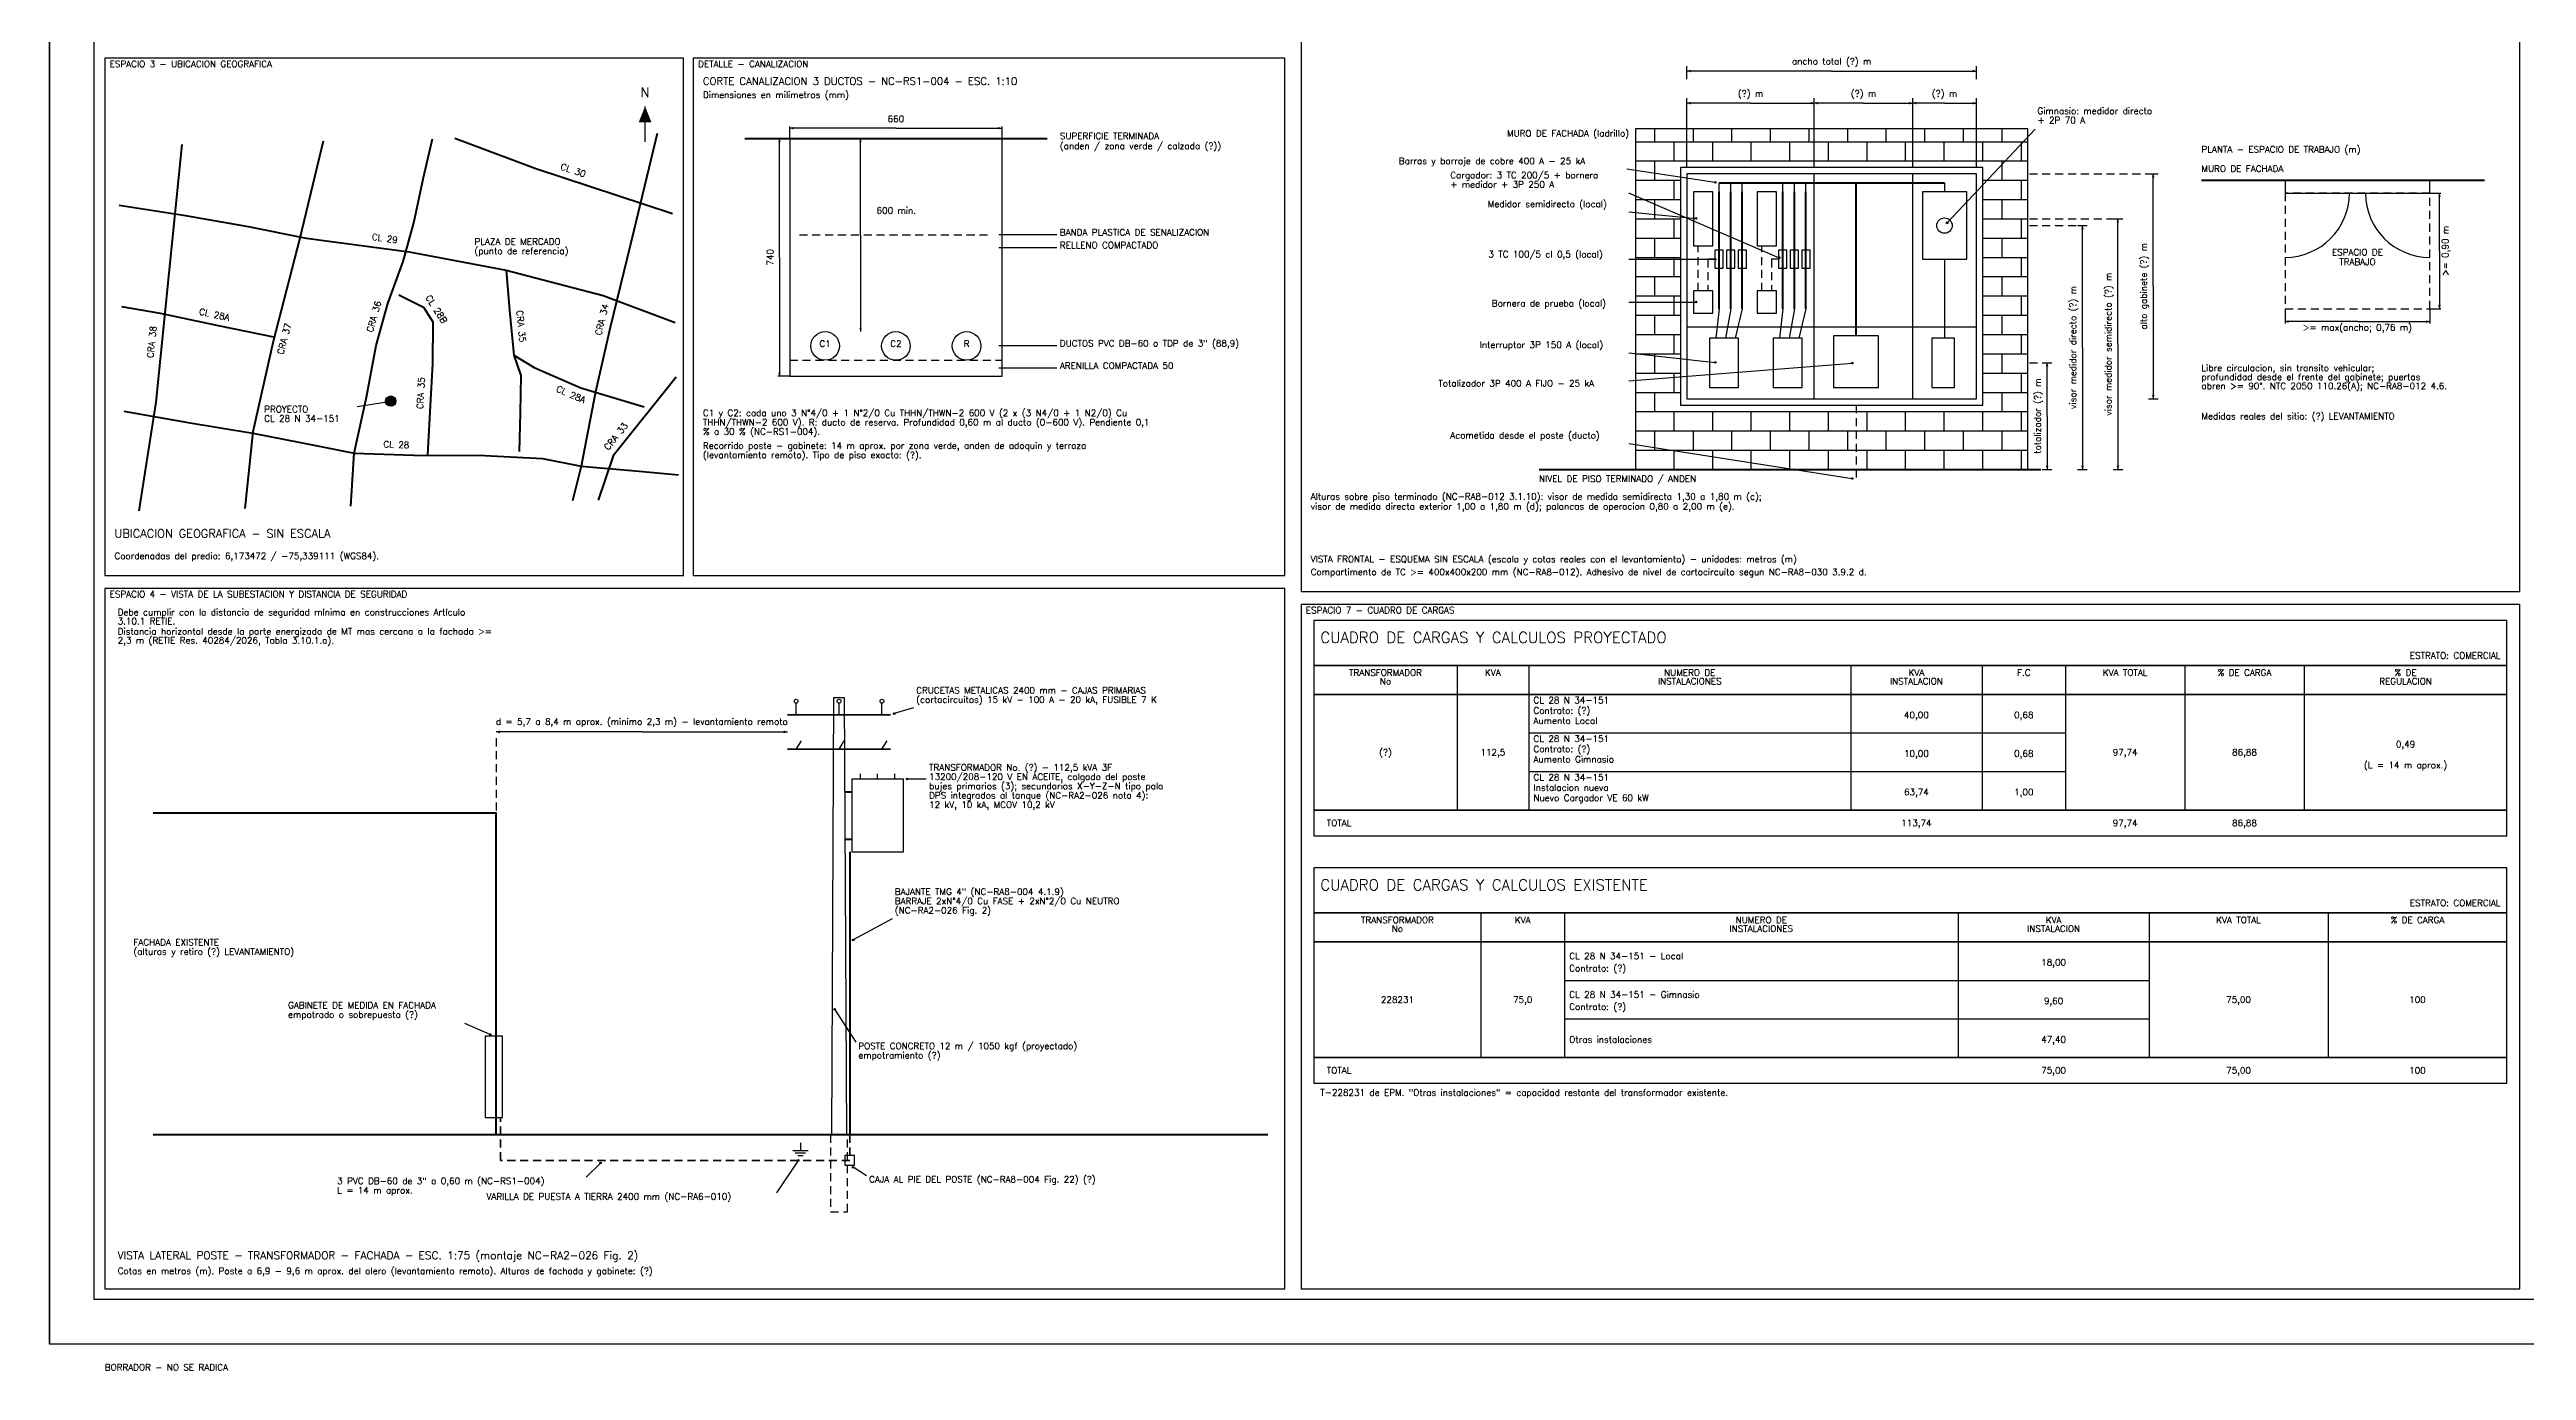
# Paper-space layout 'PLANO 01 DE 01' of a CAD drawing. Header units: millimetres. Extents: x 8 to 1180, y 5 to 828.
# Drawn here: x 8 to 778, y 5 to 416 of the extents above; entities that cross this region are included whole.
import ezdxf
from ezdxf.enums import TextEntityAlignment as Align

# ---------------------------------------------------------------- set-up
doc = ezdxf.new("R2010")
doc.units = ezdxf.units.MM
doc.linetypes.add('TRAZOS', pattern=[4, 2.5, -1.5])
doc.styles.add('E2', font='romans.shx')

psp = doc.layouts.new('PLANO 01 DE 01')

# ---------------------------------------------------------------- hatches: boundary and pattern name
for color, points in [(7, [(517, 409), (518.13, 408.59), (518.13, 409.41)]), (7, [(607, 409), (605.87, 409.41), (605.87, 408.59)]), (7, [(193, 398), (191, 393), (195, 393)]), (7, [(517, 399), (518.13, 398.59), (518.13, 399.41)]), (7, [(556.6, 399), (555.47, 399.41), (555.47, 398.59)]), (7, [(556.6, 399), (557.73, 398.59), (557.73, 399.41)]), (7, [(587.2, 399), (586.07, 399.41), (586.07, 398.59)]), (7, [(587.2, 399), (588.33, 398.59), (588.33, 399.41)]), (7, [(607, 399), (605.87, 399.41), (605.87, 398.59)]), (7, [(234.8, 388), (234.39, 386.87), (235.21, 386.87)]), (7, [(238, 391.2), (239.13, 390.79), (239.13, 391.61)]), (7, [(260, 388), (259.62, 386.97), (260.38, 386.97)]), (7, [(304, 391.2), (302.87, 391.61), (302.87, 390.79)]), (7, [(662, 377), (661.59, 375.87), (662.41, 375.87)]), (7, [(751, 371), (750.59, 369.87), (751.41, 369.87)]), (7, [(651, 363), (650.59, 361.87), (651.41, 361.87)]), (7, [(640, 360.9), (639.59, 359.77), (640.41, 359.77)]), (7, [(703, 331), (704.13, 330.59), (704.13, 331.41)]), (7, [(748, 331), (746.87, 331.41), (746.87, 330.59)]), (7, [(751, 335), (751.41, 336.13), (750.59, 336.13)]), (7, [(260, 327.89), (260.38, 328.92), (259.62, 328.92)]), (7, [(629, 318.2), (628.59, 317.07), (629.41, 317.07)]), (7, [(234.8, 314), (235.21, 315.13), (234.39, 315.13)]), (7, [(662, 307), (662.41, 308.13), (661.59, 308.13)]), (7, [(629, 285), (629.41, 286.13), (628.59, 286.13)]), (7, [(640, 285), (640.41, 286.13), (639.59, 286.13)]), (7, [(651, 285), (651.41, 286.13), (650.59, 286.13)]), (1, [(146.67, 203.33), (147.89, 202.89), (147.89, 203.78)]), (1, [(237.33, 203.33), (236.11, 203.78), (236.11, 202.89)])]:
    psp.add_hatch(color=color).paths.add_polyline_path(points)
h = psp.add_hatch(color=8)
edge = h.paths.add_edge_path()
edge.add_arc((525.81, 374.38), 0.25, 0, 360)
h = psp.add_hatch(color=8)
edge = h.paths.add_edge_path()
edge.add_arc((519.81, 363.12), 0.25, 0, 360)
h = psp.add_hatch(color=8)
edge = h.paths.add_edge_path()
edge.add_arc((597.92, 361.77), 0.25, 0, 360)
h = psp.add_hatch(color=8)
edge = h.paths.add_edge_path()
edge.add_arc((525.8, 350.4), 0.25, 0, 360)
h = psp.add_hatch(color=8)
edge = h.paths.add_edge_path()
edge.add_arc((545.7, 350.87), 0.25, 0, 360)
h = psp.add_hatch(color=8)
edge = h.paths.add_edge_path()
edge.add_arc((519.8, 337.1), 0.25, 0, 360)
h = psp.add_hatch(color=8)
edge = h.paths.add_edge_path()
edge.add_arc((525.81, 318.33), 0.25, 0, 360)
h = psp.add_hatch(color=8)
edge = h.paths.add_edge_path()
edge.add_arc((568.4, 318.1), 0.25, 0, 360)
h = psp.add_hatch(color=1)
edge = h.paths.add_edge_path()
edge.add_arc((113.91, 306.27), 1.6, 0, 360)
h = psp.add_hatch(color=1)
edge = h.paths.add_edge_path()
edge.add_arc((112.72, 306.07), 0.25, 0, 360)
h = psp.add_hatch(color=8)
edge = h.paths.add_edge_path()
edge.add_arc((568.41, 282.19), 0.25, 0, 360)
h = psp.add_hatch(color=8)
edge = h.paths.add_edge_path()
edge.add_arc((270.48, 209.01), 0.25, 0, 360)
h = psp.add_hatch(color=8)
edge = h.paths.add_edge_path()
edge.add_arc((274.53, 188.67), 0.25, 0, 360)
h = psp.add_hatch(color=8)
edge = h.paths.add_edge_path()
edge.add_arc((257.72, 138.57), 0.25, 0, 360)
h = psp.add_hatch(color=8)
edge = h.paths.add_edge_path()
edge.add_arc((251.99, 117), 0.25, 0, 360)
h = psp.add_hatch(color=8)
edge = h.paths.add_edge_path()
edge.add_arc((144.9, 109.15), 0.25, 0, 360)
h = psp.add_hatch(color=8)
edge = h.paths.add_edge_path()
edge.add_arc((179.15, 69.15), 0.25, 0, 360)
h = psp.add_hatch(color=8)
edge = h.paths.add_edge_path()
edge.add_arc((240.67, 70), 0.25, 0, 360)
h = psp.add_hatch(color=8)
edge = h.paths.add_edge_path()
edge.add_arc((257.67, 67.85), 0.25, 0, 360)

# ---------------------------------------------------------------- linework, layer by layer
at = {"color": 7}
for points in [[(7.81, 827.52), (7.81, 12.77), (7.81, 827.52), (1179.62, 827.52), (1179.62, 12.77), (7.81, 12.77)], [(517, 406.5), (517, 410.5)], [(562, 409), (517, 409)], [(562, 409), (607, 409)], [(607, 406.5), (607, 410.5)], [(193, 387), (193, 398)], [(517, 396.5), (517, 400.5)], [(536.8, 399), (517, 399)], [(536.8, 399), (556.6, 399)], [(556.6, 396.5), (556.6, 400.5)], [(556.6, 396.5), (556.6, 400.5)], [(571.9, 399), (556.6, 399)], [(571.9, 399), (587.2, 399)], [(587.2, 396.5), (587.2, 400.5)], [(587.2, 396.5), (587.2, 400.5)], [(597.1, 399), (587.2, 399)], [(597.1, 399), (607, 399)], [(607, 396.5), (607, 400.5)], [(238, 388), (234.32, 388)], [(234.8, 351), (234.8, 388)], [(238, 388), (238, 391.68)], [(271, 391.2), (238, 391.2)], [(238, 388), (238, 314), (304, 314), (304, 388)], [(260, 357.94), (260, 388)], [(271, 391.2), (304, 391.2)], [(304, 388), (304, 391.68)], [(660.5, 377), (663.5, 377)], [(662, 342), (662, 377)], [(748, 371), (751.45, 371)], [(751, 353), (751, 371)], [(649.5, 363), (652.5, 363)], [(651, 324), (651, 363)], [(260, 357.94), (260, 327.89)], [(638.5, 360.9), (641.5, 360.9)], [(640, 322.95), (640, 360.9)], [(234.8, 351), (234.8, 314)], [(751, 353), (751, 335)], [(662, 342), (662, 307)], [(703, 335), (703, 330.4)], [(748, 335), (748, 330.4)], [(748, 335), (751.45, 335)], [(651, 324), (651, 285)], [(725.5, 331), (703, 331)], [(725.5, 331), (748, 331)], [(627.5, 318.2), (630.5, 318.2)], [(629, 301.6), (629, 318.2)], [(640, 322.95), (640, 285)], [(238, 314), (234.32, 314)], [(629, 301.6), (629, 285)], [(660.5, 307), (663.5, 307)], [(627.5, 285), (630.5, 285)], [(638.5, 285), (641.5, 285)], [(649.5, 285), (652.5, 285)], [(401, 224), (401, 215)], [(445.52, 224), (445.52, 215)], [(467.78, 224), (467.78, 215)], [(567.95, 224), (567.95, 215)], [(608.76, 224), (608.76, 215)], [(634.73, 224), (634.73, 215)], [(671.83, 224), (671.83, 215)], [(708.93, 224), (708.93, 215)], [(240, 208.67), (240, 212.17)], [(251.07, 78), (251.73, 214), (254.93, 214), (255.6, 78)], [(253.33, 208.67), (253.33, 212.17)], [(266.67, 208.67), (266.67, 212.17)], [(401, 215), (401, 179)], [(445.52, 215), (445.52, 179)], [(467.78, 215), (467.78, 179)], [(567.95, 215), (567.95, 179)], [(608.76, 215), (608.76, 179)], [(634.73, 215), (634.73, 179)], [(671.83, 215), (671.83, 179)], [(708.93, 215), (708.93, 179)], [(467.78, 203), (634.73, 203)], [(467.78, 191), (634.73, 191)], [(401, 147), (401, 138)], [(452.94, 147), (452.94, 138)], [(478.91, 147), (478.91, 138)], [(601.34, 147), (601.34, 138)], [(660.7, 147), (660.7, 138)], [(716.35, 147), (716.35, 138)], [(401, 138), (401, 102)], [(452.94, 138), (452.94, 102)], [(478.91, 138), (478.91, 102)], [(601.34, 138), (601.34, 102)], [(660.7, 138), (660.7, 102)], [(716.35, 138), (716.35, 102)], [(478.91, 126), (660.7, 126)], [(478.91, 114), (660.7, 114)], [(238.93, 73.1), (243.73, 73.1)], [(239.73, 72.3), (242.93, 72.3)], [(240.53, 71.5), (242.13, 71.5)], [(241.33, 75.5), (241.33, 73.1)]]:
    psp.add_lwpolyline(points, dxfattribs=at)
for points in [[(21.72, 816.19), (1165.71, 816.19), (1165.71, 26.66), (21.72, 26.66)], [(397, 247), (776, 247), (776, 454), (397, 454)], [(25, 252), (205, 252), (205, 413), (25, 413)], [(208, 252), (392, 252), (392, 413), (208, 413)], [(501, 285), (623, 285), (623, 391), (501, 391)], [(25, 30), (392, 30), (392, 248), (25, 248)], [(397, 30), (776, 30), (776, 243), (397, 243)], [(401, 224), (772, 224), (772, 238), (401, 238)], [(401, 215), (772, 215), (772, 224), (401, 224)], [(401, 179), (772, 179), (772, 215), (401, 215)], [(401, 171), (772, 171), (772, 179), (401, 179)], [(401, 147), (772, 147), (772, 161), (401, 161)], [(401, 138), (772, 138), (772, 147), (401, 147)], [(401, 102), (772, 102), (772, 138), (401, 138)], [(401, 94), (772, 94), (772, 102), (401, 102)]]:
    psp.add_lwpolyline(points, close=True, dxfattribs=at)
at = {"color": 8}
for points in [[(517, 379), (517, 397)], [(556.6, 379), (556.6, 397)], [(587.2, 379), (587.2, 397)], [(607, 379), (607, 397)], [(501, 387), (623, 387)], [(507, 387), (507, 391)], [(513, 381), (513, 387)], [(519, 387), (519, 391)], [(525, 381), (525, 387)], [(531, 387), (531, 391)], [(537, 381), (537, 387)], [(543, 387), (543, 391)], [(549, 381), (549, 387)], [(555, 387), (555, 391)], [(561, 381), (561, 387)], [(567, 387), (567, 391)], [(573, 381), (573, 387)], [(579, 387), (579, 391)], [(585, 381), (585, 387)], [(591, 387), (591, 391)], [(597, 381), (597, 387)], [(625.29, 390.86), (597.92, 361.77)], [(603, 387), (603, 391)], [(609, 381), (609, 387)], [(615, 387), (615, 391)], [(621, 381), (621, 387)], [(498.35, 378.52), (525.81, 374.38)], [(501, 381), (623, 381)], [(507, 375), (507, 381)], [(615, 375), (615, 381)], [(498.85, 371.06), (545.7, 350.87)], [(501, 375), (515, 375)], [(513, 369), (513, 375)], [(609, 375), (623, 375)], [(621, 369), (621, 375)], [(498.9, 365.14), (519.81, 363.12)], [(501, 369), (515, 369)], [(501, 363), (515, 363)], [(507, 363), (507, 369)], [(513, 357), (513, 363)], [(609, 369), (623, 369)], [(609, 363), (623, 363)], [(615, 363), (615, 369)], [(621, 357), (621, 363)], [(321, 358), (303, 358)], [(501, 357), (515, 357)], [(507, 351), (507, 357)], [(609, 357), (623, 357)], [(615, 351), (615, 357)], [(321, 354), (303, 354)], [(498.9, 350.4), (525.8, 350.4)], [(501, 351), (515, 351)], [(513, 345), (513, 351)], [(609, 351), (623, 351)], [(621, 345), (621, 351)], [(501, 345), (515, 345)], [(501, 339), (515, 339)], [(507, 339), (507, 345)], [(513, 333), (513, 339)], [(609, 345), (623, 345)], [(609, 339), (623, 339)], [(615, 339), (615, 345)], [(621, 333), (621, 339)], [(498.9, 337.1), (519.8, 337.1)], [(501, 333), (515, 333)], [(507, 327), (507, 333)], [(609, 333), (623, 333)], [(615, 327), (615, 333)], [(501, 327), (515, 327)], [(513, 321), (513, 327)], [(609, 327), (623, 327)], [(621, 321), (621, 327)], [(321, 323.44), (303, 323.44)], [(321, 316.5), (303, 316.5)], [(498.9, 321.33), (525.81, 318.33)], [(498.9, 312.55), (568.4, 318.1)], [(501, 321), (515, 321)], [(507, 315), (507, 321)], [(609, 321), (623, 321)], [(615, 315), (615, 321)], [(501, 315), (515, 315)], [(501, 309), (515, 309)], [(507, 303), (507, 309)], [(513, 309), (513, 315)], [(609, 315), (623, 315)], [(609, 309), (623, 309)], [(615, 303), (615, 309)], [(621, 309), (621, 315)], [(501, 303), (623, 303)], [(513, 297), (513, 303)], [(525, 297), (525, 303)], [(537, 297), (537, 303)], [(549, 297), (549, 303)], [(561, 297), (561, 303)], [(573, 297), (573, 303)], [(585, 297), (585, 303)], [(597, 297), (597, 303)], [(609, 297), (609, 303)], [(621, 297), (621, 303)], [(498.89, 293.11), (568.41, 282.19)], [(501, 297), (623, 297)], [(507, 291), (507, 297)], [(519, 291), (519, 297)], [(531, 291), (531, 297)], [(543, 291), (543, 297)], [(555, 291), (555, 297)], [(567, 291), (567, 297)], [(579, 291), (579, 297)], [(591, 291), (591, 297)], [(603, 291), (603, 297)], [(615, 291), (615, 297)], [(501, 291), (623, 291)], [(513, 285), (513, 291)], [(525, 285), (525, 291)], [(537, 285), (537, 291)], [(549, 285), (549, 291)], [(561, 285), (561, 291)], [(573, 285), (573, 291)], [(585, 285), (585, 291)], [(597, 285), (597, 291)], [(609, 285), (609, 291)], [(621, 285), (621, 291)], [(276.46, 210.79), (270.48, 209.01)], [(280.43, 188.67), (274.53, 188.67)], [(269.84, 145.11), (257.72, 138.57)], [(258.7, 106.8), (251.99, 117)], [(136.85, 112.72), (144.9, 109.15)], [(233.97, 59.94), (240.67, 70)], [(174.72, 64.72), (179.15, 69.15)], [(261.86, 65.13), (257.67, 67.85)]]:
    psp.add_lwpolyline(points, dxfattribs=at)
at = {"color": 8, "lineweight": 50}
for points in [[(48.97, 386.1), (44.9, 346.04), (40.83, 305.98), (35.62, 272.09)], [(92.91, 387.12), (85.61, 356.97), (77.36, 324.81), (71.02, 296.69), (68.58, 272.85)], [(101.53, 273.62), (102.55, 290.03), (106.34, 307.5), (109.37, 323.55), (113.06, 336.63), (117.75, 349.72), (121.07, 361.79), (124.14, 375.85), (126.86, 387.9)], [(133.85, 388.06), (159.05, 378.65), (201.53, 364.65)], [(196.76, 389.52), (189.46, 359.38), (182.17, 329.23), (177.64, 309.15), (173.18, 286.06), (170.43, 275.21)], [(29.43, 367.26), (49.48, 364.13), (69.54, 360.6), (87.61, 357.02), (119.68, 352.77), (149.78, 347.07), (179.94, 339.17), (202.32, 330.7)], [(149.78, 347.07), (150.87, 334.5), (152.2, 320.55)], [(116.39, 339.3), (124.08, 335.48), (126.98, 330.95)], [(30.15, 335.71), (42.19, 333.59), (60.26, 329.81), (77.93, 326.22)], [(126.98, 330.95), (126.88, 317.96), (126.03, 302.96), (125.34, 289.55)], [(152.2, 320.55), (158.48, 316.7), (173.01, 310.44), (192.73, 304.5)], [(152.2, 320.55), (154.34, 314.2), (154.21, 302.61), (153.89, 290.61)], [(202.71, 313.72), (183.09, 289.29), (178.42, 275.4)], [(30.91, 303.16), (50.97, 299.62), (71.03, 296.29), (91.1, 292.36), (102.55, 290.03), (121.14, 289.46), (143.13, 289.37), (161.13, 288.38), (173.18, 286.06), (191.2, 284.48), (203.41, 283.37)]]:
    psp.add_lwpolyline(points, dxfattribs=at)
at = {"color": 7, "lineweight": 50}
for points in [[(224, 388), (318, 388)], [(471, 285), (627, 285)], [(146.67, 78), (146.67, 178), (40, 178)], [(40, 78), (386.67, 78)]]:
    psp.add_lwpolyline(points, dxfattribs=at)
at = {"color": 5}
for points in [[(515, 305), (609, 305), (609, 379), (515, 379)], [(517, 307), (607, 307), (607, 377), (517, 377)], [(519, 354.6), (525, 354.6), (525, 371.4), (519, 371.4)], [(538.8, 354.6), (544.8, 354.6), (544.8, 371.4), (538.8, 371.4)], [(590.2, 350.4), (604, 350.4), (604, 371.4), (590.2, 371.4)], [(703, 371), (748, 371), (748, 375), (703, 375)], [(525.7, 347.6), (528.3, 347.6), (528.3, 353.2), (525.7, 353.2)], [(529.3, 347.6), (531.9, 347.6), (531.9, 353.2), (529.3, 353.2)], [(532.9, 347.6), (535.5, 347.6), (535.5, 353.2), (532.9, 353.2)], [(545.5, 347.6), (548.1, 347.6), (548.1, 353.2), (545.5, 353.2)], [(549.1, 347.6), (551.7, 347.6), (551.7, 353.2), (549.1, 353.2)], [(552.7, 347.6), (555.3, 347.6), (555.3, 353.2), (552.7, 353.2)], [(519, 333.6), (525, 333.6), (525, 340.6), (519, 340.6)], [(538.8, 333.6), (544.8, 333.6), (544.8, 340.6), (538.8, 340.6)], [(524, 310.5), (533, 310.5), (533, 325.9), (524, 325.9)], [(543.8, 310.5), (552.8, 310.5), (552.8, 325.9), (543.8, 325.9)], [(562.6, 310.5), (576.6, 310.5), (576.6, 326.6), (562.6, 326.6)], [(593.2, 310.5), (600.2, 310.5), (600.2, 325.9), (593.2, 325.9)], [(257.33, 166), (273.33, 166), (273.33, 188.67), (257.33, 188.67)], [(143.33, 83.33), (148.67, 83.33), (148.67, 108.67), (143.33, 108.67)], [(255.17, 68.5), (258.17, 68.5), (258.17, 71.5), (255.17, 71.5)]]:
    psp.add_lwpolyline(points, close=True, dxfattribs=at)
for points in [[(527, 371.4), (527, 374.2)], [(530.6, 371.4), (530.6, 374.2)], [(534.2, 371.4), (534.2, 374.2)], [(546.8, 371.4), (546.8, 374.2)], [(550.4, 371.4), (550.4, 374.2)], [(554, 371.4), (554, 374.2)], [(556.6, 307), (556.6, 377)], [(587.2, 307), (587.2, 377)], [(597.1, 374.2), (597.1, 371.4)], [(597.1, 350.4), (597.1, 325.9)], [(527, 335), (526, 325.9)], [(530.6, 335), (529, 325.9)], [(534.2, 335), (532, 325.9)], [(546.8, 335), (545.8, 325.9)], [(550.4, 335), (548.8, 325.9)], [(554, 335), (551.8, 325.9)], [(517, 329.4), (607, 329.4)], [(260, 188.67), (260, 190.27)], [(265.33, 188.67), (265.33, 190.27)], [(270.67, 188.67), (270.67, 190.27)]]:
    psp.add_lwpolyline(points, dxfattribs=at)
at = {"color": 5, "lineweight": 50}
for points in [[(527, 374.2), (597.1, 374.2)], [(527, 335), (527, 371.4)], [(530.6, 335), (530.6, 371.4)], [(534.2, 335), (534.2, 371.4)], [(546.8, 335), (546.8, 371.4)], [(550.4, 335), (550.4, 371.4)], [(554, 335), (554, 371.4)], [(569.6, 326.6), (569.6, 374.2)], [(255.07, 184.67), (257.33, 184.67)], [(255.07, 170), (257.33, 170)], [(256.67, 166), (256.67, 78)]]:
    psp.add_lwpolyline(points, dxfattribs=at)
at = {"color": 8, "linetype": 'TRAZOS'}
for points in [[(623.5, 377), (663.5, 377)], [(623.5, 363), (652.5, 363)], [(623.5, 360.9), (641.5, 360.9)], [(623.5, 318.2), (630.5, 318.2)]]:
    psp.add_lwpolyline(points, dxfattribs=at)
at = {"color": 7, "lineweight": 70}
psp.add_lwpolyline([(677, 375), (765, 375)], dxfattribs=at)
at = {"color": 6, "linetype": 'TRAZOS'}
psp.add_lwpolyline([(703, 335), (748, 335), (748, 371), (703, 371)], close=True, dxfattribs=at)
at = {"color": 1, "linetype": 'TRAZOS'}
for points in [[(241, 358), (301, 358)], [(146.67, 201.33), (146.67, 178.5)]]:
    psp.add_lwpolyline(points, dxfattribs=at)
at = {"color": 5, "linetype": 'TRAZOS'}
for points in [[(520.5, 340.6), (520.5, 354.6)], [(540.3, 340.6), (540.3, 354.6)], [(525.7, 350.4), (523.5, 350.4), (523.5, 340.6)], [(545.5, 350.4), (543.3, 350.4), (543.3, 340.6)], [(569.6, 305), (569.6, 281)]]:
    psp.add_lwpolyline(points, dxfattribs=at)
at = {"color": 7, "linetype": 'TRAZOS'}
for points in [[(238, 319), (304, 319)], [(250.67, 78), (250.67, 54), (256, 54), (256, 78)]]:
    psp.add_lwpolyline(points, dxfattribs=at)
at = {"color": 1}
for points in [[(103.52, 304.56), (112.72, 306.07)], [(192, 203.33), (146.67, 203.33)], [(192, 203.33), (237.33, 203.33)], [(240, 198), (241.6, 200.6)], [(253.33, 198), (254.93, 200.6)], [(266.67, 198), (268.27, 200.6)]]:
    psp.add_lwpolyline(points, dxfattribs=at)
at = {"color": 7, "lineweight": 35}
for points in [[(237.33, 208.67), (269.33, 208.67)], [(237.33, 198), (269.33, 198)]]:
    psp.add_lwpolyline(points, dxfattribs=at)
at = {"color": 5, "linetype": 'TRAZOS', "lineweight": 35}
psp.add_lwpolyline([(256.67, 78), (256.67, 70), (148, 70), (148, 83.33)], dxfattribs=at)
at = {"color": 8}
for centre in [(525.81, 374.38), (519.81, 363.12), (597.92, 361.77), (525.8, 350.4), (545.7, 350.87), (519.8, 337.1), (525.81, 318.33), (568.4, 318.1), (568.41, 282.19), (270.48, 209.01), (274.53, 188.67), (257.72, 138.57), (251.99, 117), (144.9, 109.15), (179.15, 69.15), (240.67, 70), (257.67, 67.85)]:
    psp.add_circle(centre, 0.25, dxfattribs=at)
at = {"color": 5}
psp.add_circle((597.1, 360.9), 2.4, dxfattribs=at)
at = {"color": 7}
for centre, radius in [((249, 323.44), 4.45), ((271, 323.44), 4.45), ((293, 323.44), 4.45), ((240, 212.87), 0.6), ((253.33, 212.87), 0.6), ((266.67, 212.87), 0.6)]:
    psp.add_circle(centre, radius, dxfattribs=at)
at = {"color": 1}
for centre, radius in [((113.91, 306.27), 1.6), ((112.72, 306.07), 0.25)]:
    psp.add_circle(centre, radius, dxfattribs=at)
at = {"color": 5}
for centre, start, end in [((703, 371), 270, 360), ((748, 371), 180, 270)]:
    psp.add_arc(centre, 20, start, end, dxfattribs=at)

# ---------------------------------------------------------------- texts
at = {"color": 8, "style": 'E2'}
for s, p in [('ESPACIO 3 - UBICACION GEOGRAFICA', (26.5, 409.6)), ('DETALLE - CANALIZACION', (209.5, 409.6)), ('ESPACIO 4 - VISTA DE LA SUBESTACION Y DISTANCIA DE SEGURIDAD', (26.5, 244.6)), ('ESPACIO 7 - CUADRO DE CARGAS', (398.5, 239.6))]:
    psp.add_text(s, height=2, dxfattribs=at).set_placement(p, align=Align.BOTTOM_LEFT)
at = {"color": 7, "style": 'E2'}
for s, height, p in [('ancho total (?) m', 2, (562, 410.4)), ('N', 3, (193, 400)), ('(?) m', 2, (536.8, 400.4)), ('(?) m', 2, (571.9, 400.4)), ('(?) m', 2, (597.1, 400.4)), ('660', 2, (271, 392.5)), ('C1', 2, (249, 322.55)), ('C2', 2, (271, 322.55)), ('R', 2, (293, 322.55)), ('>= max(ancho; 0,76 m)', 2, (725.5, 327.6)), ('TRANSFORMADOR', 2, (423.26, 220.2)), ('No', 2, (423.26, 217.5)), ('KVA', 2, (456.65, 220.2)), ('INSTALACIONES', 2, (517.87, 217.5)), ('NUMERO DE', 2, (517.87, 220.2)), ('INSTALACION', 2, (588.36, 217.5)), ('KVA', 2, (588.36, 220.2)), ('F.C', 2, (621.75, 220.2)), ('KVA TOTAL', 2, (653.28, 220.2)), ('% DE CARGA', 2, (690.38, 220.2)), ('REGULACION', 2, (740.47, 217.5)), ('% DE', 2, (740.47, 220.2)), ('40,00', 2, (588.36, 207)), ('0,68', 2, (621.75, 207)), ('10,00', 2, (588.36, 195)), ('0,68', 2, (621.75, 195)), ('63,74', 2, (588.36, 183)), ('1,00', 2, (621.75, 183)), ('113,74', 2, (588.36, 173.4)), ('97,74', 2, (653.28, 173.4)), ('86,88', 2, (690.38, 173.4)), ('TRANSFORMADOR', 2, (426.97, 143.2)), ('No', 2, (426.97, 140.5)), ('KVA', 2, (465.93, 143.2)), ('INSTALACIONES', 2, (540.12, 140.5)), ('NUMERO DE', 2, (540.12, 143.2)), ('INSTALACION', 2, (631.02, 140.5)), ('KVA', 2, (631.02, 143.2)), ('KVA TOTAL', 2, (688.53, 143.2)), ('% DE CARGA', 2, (744.17, 143.2)), ('18,00', 2, (631.02, 130)), ('9,60', 2, (631.02, 118)), ('47,40', 2, (631.02, 106)), ('75,00', 2, (631.02, 96.4)), ('75,00', 2, (688.53, 96.4)), ('100', 2, (744.17, 96.4))]:
    psp.add_text(s, height=height, dxfattribs=at).set_placement(p, align=Align.BOTTOM_CENTER)
for s, height, p in [('CORTE CANALIZACION 3 DUCTOS - NC-RS1-004 - ESC. 1:10', 2.3, (211, 404)), ('Dimensiones en milimetros (mm)', 2, (211, 400)), ('Gimnasio: medidor directo', 2, (626, 395)), ('+ 2P 70 A', 2, (626, 392.1)), ('SUPERFICIE TERMINADA', 2, (322, 387.2)), ('PLANTA - ESPACIO DE TRABAJO (m)', 2, (677, 383)), ('Barras y barraje de cobre 400 A - 25 kA', 2, (427.42, 379.41)), ('Cargador: 3 TC 200/5 + bornera', 2, (443.41, 375)), ('MURO DE FACHADA', 2, (677, 377)), ('+ medidor + 3P 250 A', 2, (443.41, 372.1)), ('600 min.', 2, (265, 364)), ('Medidor semidirecto (local)', 2, (455.06, 366)), ('PLAZA DE MERCADO', 2, (139.95, 354.32)), ('(punto de referencia)', 2, (139.95, 351.42)), ('BANDA PLASTICA DE SENALIZACION', 2, (322, 357.2)), ('RELLENO COMPACTADO', 2, (322, 353.2)), ('3 TC 100/5 cl 0,5 (local)', 2, (455.26, 350.4)), ('Bornera de prueba (local)', 2, (456.33, 335.1)), ('DUCTOS PVC DB-60 o TDP de 3" (88,9)', 2, (322, 322.64)), ('Interruptor 3P 150 A (local)', 2, (452.54, 322.2)), ('ARENILLA COMPACTADA 50', 2, (322, 315.7)), ('Libre circulacion, sin transito vehicular;', 2, (677, 315)), ('Totalizador 3P 400 A FIJO - 25 kA', 2, (439.71, 310.2)), ('abren >= 90°. NTC 2050 110.26(A); NC-RA8-012 4.6.', 2, (677, 309.4)), ('profundidad desde el frente del gabinete; puertas', 2, (677, 312.2)), ('THHN/THWN-2 600 V). R: ducto de reserva. Profundidad 0,60 m al ducto (0-600 V). Pendiente 0,1', 2, (211, 298.1)), ('C1 y C2: cada uno 3 N°4/0 + 1 N°2/0 Cu THHN/THWN-2 600 V (2 x (3 N4/0 + 1 N2/0) Cu', 2, (211, 301)), ('% a 30 % (NC-RS1-004).', 2, (211, 295.2)), ('Recorrido poste - gabinete: 14 m aprox. por zona verde, anden de adoquin y terraza', 2, (211, 290.8)), ('Acometida desde el poste (ducto)', 2, (443.41, 294)), ('(levantamiento remoto). Tipo de piso exacto: (?).', 2, (211, 287.9)), ('Alturas sobre piso terminado (NC-RA8-012 3.1.10): visor de medida semidirecta 1,30 a 1,80 m (c);', 2, (400, 275)), ('NIVEL DE PISO TERMINADO / ANDEN', 2, (471, 280.5)), ('visor de medida directa exterior 1,00 a 1,80 m (d); palancas de operacion 0,80 a 2,00 m (e).', 2, (400, 271.9)), ('UBICACION GEOGRAFICA - SIN ESCALA', 2.6, (28, 263)), ('Coordenadas del predio: 6,173472 / -75,339111 (WGS84).', 2, (28, 256.5)), ('VISTA FRONTAL - ESQUEMA SIN ESCALA (escala y cotas reales con el levantamiento) - unidades: metros (m)', 2, (400, 255.5)), ('Compartimento de TC >= 400x400x200 mm (NC-RA8-012). Adhesivo de nivel de cortocircuito segun NC-RA8-030 3.9.2 d.', 2, (400, 251.5)), ('2,3 m (RETIE Res. 40284/2026, Tabla 3.10.1.a).', 2, (29, 230.2)), ('Distancia horizontal desde la parte energizada de MT mas cercana a la fachada >=', 2, (29, 233)), ('CUADRO DE CARGAS Y CALCULOS PROYECTADO', 3.4, (403, 230)), ('CRUCETAS METALICAS 2400 mm - CAJAS PRIMARIAS', 2, (277.33, 214.67)), ('(cortacircuitos) 15 kV - 100 A - 20 kA, FUSIBLE 7 K', 2, (277.33, 211.77)), ('CL 28 N 34-151', 2, (469.28, 211.6)), ('Aumento Local', 2, (469.28, 205.2)), ('CL 28 N 34-151', 2, (469.28, 199.6)), ('Aumento Gimnasio', 2, (469.28, 193.2)), ('CL 28 N 34-151', 2, (469.28, 187.6)), ('Instalacion nueva', 2, (469.28, 184.4)), ('Nuevo Cargador VE 60 kW', 2, (469.28, 181.2)), ('TOTAL', 2, (405, 173.4)), ('CUADRO DE CARGAS Y CALCULOS EXISTENTE', 3.4, (403, 153)), ('CL 28 N 34-151 - Local', 2, (480.41, 132)), ('CL 28 N 34-151 - Gimnasio', 2, (480.41, 120)), ('Otras instalaciones', 2, (480.41, 106)), ('empotramiento (?)', 2, (259.33, 101.1)), ('POSTE CONCRETO 12 m / 1050 kgf (proyectado)', 2, (259.33, 104)), ('TOTAL', 2, (405, 96.4)), ('T-228231 de EPM. "Otras instalaciones" = capacidad restante del transformador existente.', 2, (403, 89.5)), ('VARILLA DE PUESTA A TIERRA 2400 mm (NC-RA6-010)', 2, (143.67, 57.14)), ('VISTA LATERAL POSTE - TRANSFORMADOR - FACHADA - ESC. 1:75 (montaje NC-RA2-026 Fig. 2)', 2.4, (29, 38.5))]:
    psp.add_text(s, height=height, dxfattribs=at).set_placement(p, align=Align.BOTTOM_LEFT)
at = {"color": 6, "style": 'E2'}
for s, p in [('(anden / zona verde / calzada (?))', (322, 384.1)), ('Medidas reales del sitio: (?) LEVANTAMIENTO', (677, 300)), ('Contrato: (?)', (469.28, 208.4)), ('Contrato: (?)', (469.28, 196.4)), ('FACHADA EXISTENTE', (33.89, 136.26)), ('(alturas y retiro (?) LEVANTAMIENTO)', (33.89, 133.36)), ('Contrato: (?)', (480.41, 128.2)), ('Contrato: (?)', (480.41, 116.2)), ('Cotas en metros (m). Poste a 6,9 - 9,6 m aprox. del alero (levantamiento remoto). Alturas de fachada y gabinete: (?)', (29, 34)), ('BORRADOR - NO SE RADICA', (25, 4))]:
    psp.add_text(s, height=2, dxfattribs=at).set_placement(p, align=Align.BOTTOM_LEFT)
at = {"color": 7, "style": 'E2'}
for s, p in [('MURO DE FACHADA (ladrillo)', (499, 388)), ('ESTRATO: COMERCIAL', (770, 225.5)), ('ESTRATO: COMERCIAL', (770, 148.5))]:
    psp.add_text(s, height=2, dxfattribs=at).set_placement(p, align=Align.BOTTOM_RIGHT)
for s, rotation, p in [('CL 30', -18.2427, (170.64, 378.1)), ('CL 29', -7.55559, (112.07, 356.9)), ('CL 28B', -57.34624, (128.14, 334.89)), ('CL 28A', -11.80896, (59.09, 333.22)), ('CRA 36', 74.22234, (108.69, 332.57)), ('CRA 35', -84.58932, (154.46, 329.56)), ('CRA 34', 76.39365, (179.56, 331.64)), ('CRA 38', 84.20005, (39.61, 324.66)), ('CRA 37', 75.61643, (80.78, 325.65)), ('CRA 35', 86.75114, (123.25, 308.76)), ('CL 28A', -23.2985, (169.97, 308.37)), ('CL 28', -1.75239, (115.66, 292.73)), ('CRA 33', 51.23886, (183.94, 295.3))]:
    psp.add_text(s, height=2, rotation=rotation, dxfattribs=at).set_placement(p, align=Align.MIDDLE_CENTER)
for s, p in [('alto gabinete (?) m', (660.6, 342)), ('>= 0,90 m', (754.4, 353)), ('740', (233.5, 351)), ('visor medidor directo (?) m', (638.6, 322.95)), ('visor medidor semidirecto (?) m', (649.6, 324)), ('totalizador (?) m', (627.6, 301.6))]:
    psp.add_text(s, height=2, rotation=90, dxfattribs=at).set_placement(p, align=Align.BOTTOM_CENTER)
at = {"color": 6, "style": 'E2'}
for s, p in [('ESPACIO DE', (725.5, 351)), ('TRABAJO', (725.5, 348))]:
    psp.add_text(s, height=2, dxfattribs=at).set_placement(p, align=Align.BOTTOM_CENTER)
at = {"color": 1, "style": 'E2'}
for s, p in [('CL 28 N 34-151', (74.56, 299.26)), ('PROYECTO', (74.56, 302.16)), ('3.10.1 RETIE.', (29, 236.2)), ('Debe cumplir con la distancia de seguridad mínima en construcciones Artículo', (29, 239))]:
    psp.add_text(s, height=2, dxfattribs=at).set_placement(p, align=Align.BOTTOM_LEFT)
psp.add_text('d = 5,7 a 8,4 m aprox. (minimo 2,3 m) - levantamiento remoto', height=2, dxfattribs=at).set_placement((192, 204.93), align=Align.BOTTOM_CENTER)
at = {"color": 6, "style": 'E2'}
for s, p in [('0,49', (740.47, 199.5)), ('(?)', (423.26, 197))]:
    psp.add_text(s, height=2, dxfattribs=at).set_placement(p, align=Align.MIDDLE_CENTER)
at = {"color": 5, "style": 'E2'}
for s, p in [('TRANSFORMADOR No. (?) - 112,5 kVA 3F', (281.33, 190.67)), ('bujes primarios (3); secundarios X-Y-Z-N tipo pala', (281.33, 184.87)), ('DPS integrados al tanque (NC-RA2-026 nota 4):', (281.33, 181.97)), ('13200/208-120 V EN ACEITE, colgado del poste', (281.33, 187.77)), ('12 kV, 10 kA, MCOV 10,2 kV', (281.33, 179.07)), ('BAJANTE TMG 4" (NC-RA8-004 4.1.9)', (270.67, 152)), ('BARRAJE 2xN°4/0 Cu FASE + 2xN°2/0 Cu NEUTRO', (270.67, 149.1)), ('(NC-RA2-026 Fig. 2)', (270.67, 146.2)), ('GABINETE DE MEDIDA EN FACHADA', (81.99, 116.67)), ('empotrado o sobrepuesto (?)', (81.99, 113.77)), ('3 PVC DB-60 de 3" a 0,60 m (NC-RS1-004)', (97.26, 62)), ('L = 14 m aprox.', (97.26, 59.1)), ('CAJA AL PIE DEL POSTE (NC-RA8-004 Fig. 22) (?)', (262.67, 62.5))]:
    psp.add_text(s, height=2, dxfattribs=at).set_placement(p, align=Align.BOTTOM_LEFT)
at = {"color": 7, "style": 'E2'}
for s, p in [('112,5', (456.65, 197)), ('97,74', (653.28, 197)), ('86,88', (690.38, 197)), ('(L = 14 m aprox.)', (740.47, 193)), ('228231', (426.97, 120)), ('75,0', (465.93, 120)), ('75,00', (688.53, 120)), ('100', (744.17, 120))]:
    psp.add_text(s, height=2, dxfattribs=at).set_placement(p, align=Align.MIDDLE_CENTER)

doc.saveas('drawing.dxf')
